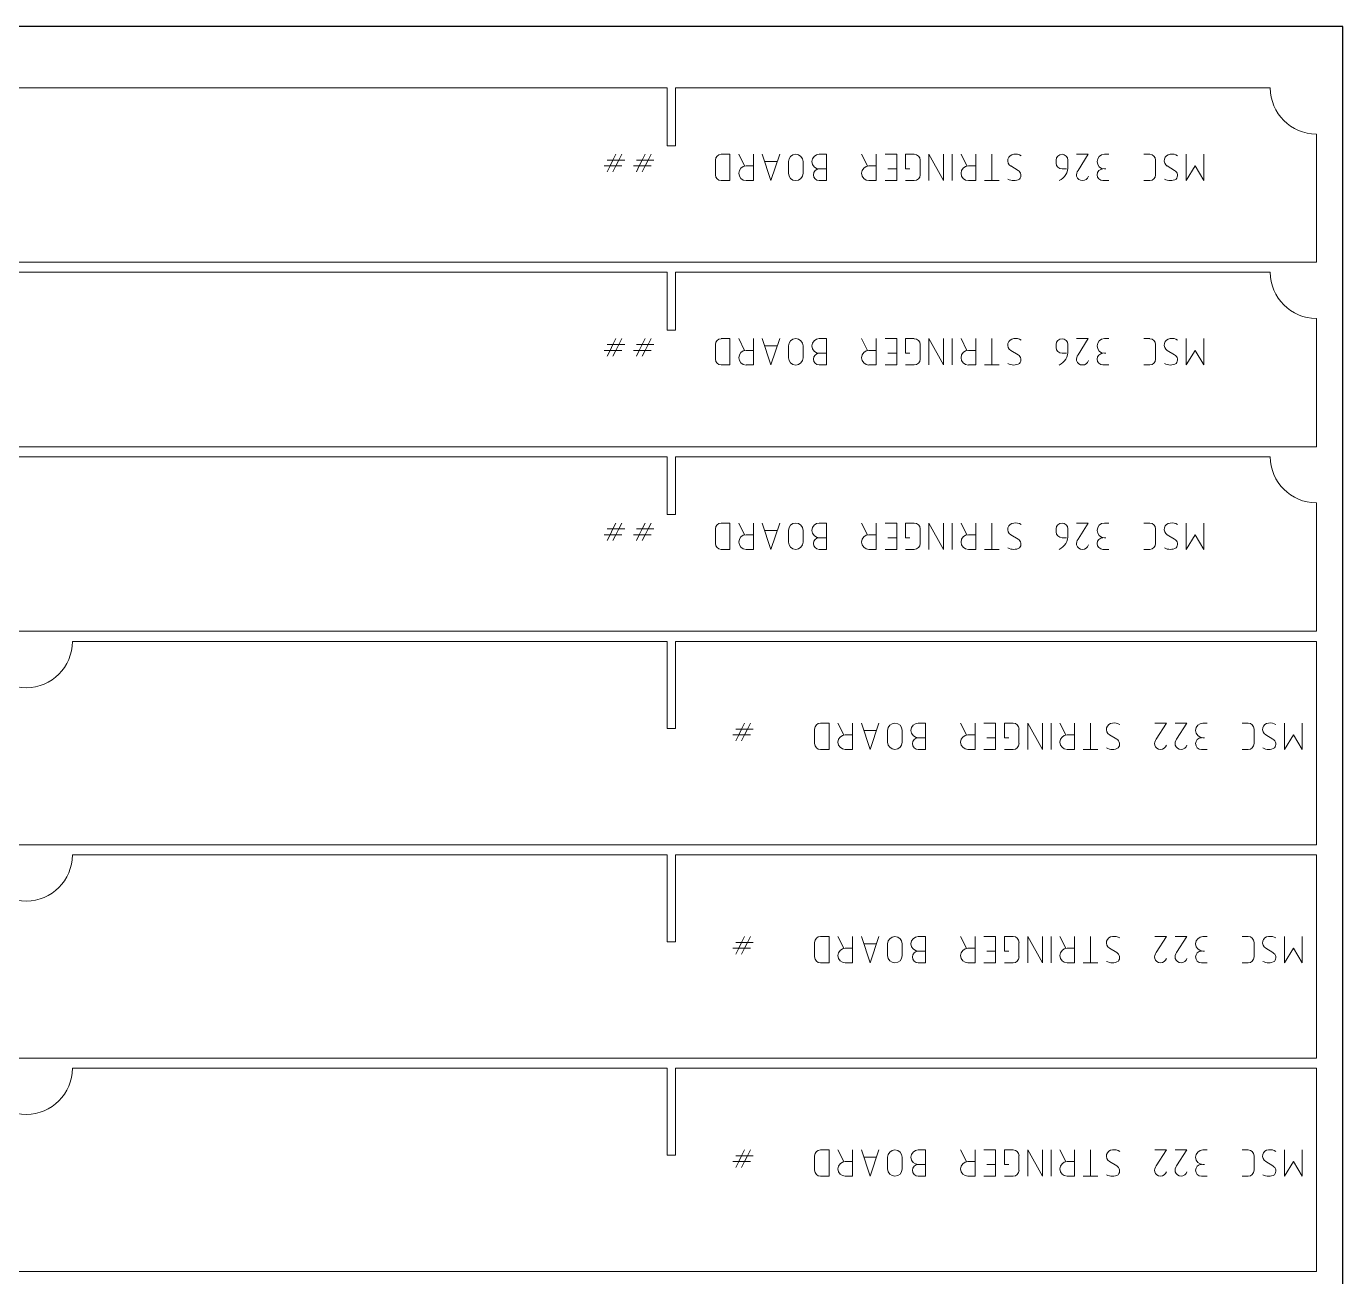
# Model space of a CAD drawing. Header units: inches. Extents: x 142 to 14402, y 211 to 2711.
# Drawn here: x 10602 to 11102, y 1737 to 2211 of the extents above; entities that cross this region are included whole.
import ezdxf

# ---------------------------------------------------------------- set-up
doc = ezdxf.new("R2010")
doc.units = ezdxf.units.IN
doc.header["$MEASUREMENT"] = 0
doc.layers.add('IV_MARK_SURFACE', color=2, linetype='Continuous', lineweight=5)
doc.layers.add('IV_OUTER_PROFILE', color=7, linetype='Continuous', lineweight=5)

msp = doc.modelspace()

# ---------------------------------------------------------------- linework, layer by layer
msp.add_lwpolyline([(10101.69, 211.42), (11101.69, 211.42), (11101.69, 2211.42), (10101.69, 2211.42)], close=True)
at = {"layer": 'IV_MARK_SURFACE'}
for p, q in [((10822.3, 2160.62), (10824.52, 2160.62)), ((10823.41, 2158.4), (10824.52, 2160.62)), ((10824.52, 2160.62), (10825.64, 2162.85)), ((10824.52, 2160.62), (10826.75, 2160.62)), ((10826.75, 2160.62), (10825.64, 2158.4)), ((10827.86, 2162.85), (10826.75, 2160.62)), ((10826.75, 2160.62), (10828.97, 2160.62)), ((10833.41, 2160.62), (10835.64, 2160.62)), ((10834.52, 2158.4), (10835.64, 2160.62)), ((10835.64, 2160.62), (10836.75, 2162.85)), ((10835.64, 2160.62), (10837.86, 2160.62)), ((10837.86, 2160.62), (10836.75, 2158.4)), ((10838.97, 2162.85), (10837.86, 2160.62)), ((10837.86, 2160.62), (10840.08, 2160.62)), ((10863.41, 2160.62), (10863.41, 2155.07)), ((10868.97, 2162.85), (10865.64, 2162.85)), ((10868.97, 2152.85), (10868.97, 2162.85)), ((10874.52, 2158.4), (10872.3, 2162.85)), ((10877.86, 2162.85), (10877.86, 2158.4)), ((10881.19, 2162.85), (10884.52, 2152.85)), ((10886.75, 2160.07), (10882.3, 2160.07)), ((10884.52, 2152.85), (10887.86, 2162.85)), ((10891.19, 2160.07), (10891.19, 2155.62)), ((10896.75, 2155.62), (10896.75, 2160.07)), ((10902.86, 2162.85), (10905.64, 2162.85)), ((10905.64, 2162.85), (10905.64, 2157.29)), ((10921.19, 2158.4), (10918.97, 2162.85)), ((10924.52, 2162.85), (10924.52, 2158.4)), ((10927.86, 2162.85), (10932.3, 2162.85)), ((10932.3, 2162.85), (10932.3, 2157.29)), ((10938.97, 2162.85), (10935.64, 2162.85)), ((10935.64, 2162.85), (10935.64, 2157.29)), ((10941.19, 2155.07), (10941.19, 2160.62)), ((10950.08, 2152.85), (10944.52, 2162.85)), ((10944.52, 2162.85), (10944.52, 2152.85)), ((10950.08, 2162.85), (10950.08, 2152.85)), ((10953.41, 2162.85), (10953.41, 2152.85)), ((10958.97, 2158.4), (10956.75, 2162.85)), ((10962.3, 2162.85), (10962.3, 2158.4)), ((10968.41, 2162.85), (10968.41, 2152.85)), ((10992.86, 2160.62), (10992.86, 2159.51)), ((10997.3, 2158.4), (10997.3, 2160.62)), ((11000.64, 2162.85), (11005.08, 2162.85)), ((11005.08, 2162.85), (11001.19, 2156.73)), ((11012.86, 2162.85), (11011.19, 2162.85)), ((11026.19, 2162.85), (11028.41, 2162.85)), ((11030.64, 2160.62), (11030.64, 2155.07)), ((11042.3, 2152.85), (11042.3, 2162.85)), ((11048.97, 2162.85), (11048.97, 2152.85)), ((10823.41, 2158.4), (10821.19, 2158.4)), ((10822.3, 2156.18), (10823.41, 2158.4)), ((10825.64, 2158.4), (10823.41, 2158.4)), ((10825.64, 2158.4), (10824.52, 2156.18)), ((10827.86, 2158.4), (10825.64, 2158.4)), ((10834.52, 2158.4), (10832.3, 2158.4)), ((10833.41, 2156.18), (10834.52, 2158.4)), ((10836.75, 2158.4), (10834.52, 2158.4)), ((10836.75, 2158.4), (10835.64, 2156.18)), ((10838.97, 2158.4), (10836.75, 2158.4)), ((10875.08, 2158.4), (10877.86, 2158.4)), ((10877.86, 2158.4), (10877.86, 2152.85)), ((10902.86, 2157.29), (10905.64, 2157.29)), ((10905.64, 2157.29), (10905.64, 2152.85)), ((10921.75, 2158.4), (10924.52, 2158.4)), ((10924.52, 2158.4), (10924.52, 2152.85)), ((10932.3, 2157.29), (10928.97, 2157.29)), ((10932.3, 2157.29), (10932.3, 2152.85)), ((10935.64, 2157.29), (10937.3, 2157.29)), ((10959.52, 2158.4), (10962.3, 2158.4)), ((10962.3, 2158.4), (10962.3, 2152.85)), ((10975.64, 2158.4), (10978.41, 2156.73)), ((10995.08, 2157.29), (10996.75, 2157.29)), ((11011.19, 2157.29), (11011.75, 2157.29)), ((11035.08, 2158.4), (11037.86, 2156.73)), ((11045.64, 2158.4), (11042.3, 2152.85)), ((11048.97, 2152.85), (11045.64, 2158.4)), ((10865.64, 2152.85), (10868.97, 2152.85)), ((10877.86, 2152.85), (10875.08, 2152.85)), ((10905.64, 2152.85), (10902.86, 2152.85)), ((10924.52, 2152.85), (10921.75, 2152.85)), ((10932.3, 2152.85), (10927.86, 2152.85)), ((10935.64, 2152.85), (10938.97, 2152.85)), ((10962.3, 2152.85), (10959.52, 2152.85)), ((10968.41, 2152.85), (10965.64, 2152.85)), ((10971.19, 2152.85), (10968.41, 2152.85)), ((11010.64, 2152.85), (11012.86, 2152.85)), ((11028.41, 2152.85), (11026.19, 2152.85)), ((10822.3, 2090.62), (10824.52, 2090.62)), ((10823.41, 2088.4), (10824.52, 2090.62)), ((10824.52, 2090.62), (10825.64, 2092.85)), ((10824.52, 2090.62), (10826.75, 2090.62)), ((10826.75, 2090.62), (10825.64, 2088.4)), ((10827.86, 2092.85), (10826.75, 2090.62)), ((10826.75, 2090.62), (10828.97, 2090.62)), ((10833.41, 2090.62), (10835.64, 2090.62)), ((10834.52, 2088.4), (10835.64, 2090.62)), ((10835.64, 2090.62), (10836.75, 2092.85)), ((10835.64, 2090.62), (10837.86, 2090.62)), ((10837.86, 2090.62), (10836.75, 2088.4)), ((10838.97, 2092.85), (10837.86, 2090.62)), ((10837.86, 2090.62), (10840.08, 2090.62)), ((10863.41, 2090.62), (10863.41, 2085.07)), ((10868.97, 2092.85), (10865.64, 2092.85)), ((10868.97, 2082.85), (10868.97, 2092.85)), ((10874.52, 2088.4), (10872.3, 2092.85)), ((10877.86, 2092.85), (10877.86, 2088.4)), ((10881.19, 2092.85), (10884.52, 2082.85)), ((10886.75, 2090.07), (10882.3, 2090.07)), ((10884.52, 2082.85), (10887.86, 2092.85)), ((10891.19, 2090.07), (10891.19, 2085.62)), ((10896.75, 2085.62), (10896.75, 2090.07)), ((10902.86, 2092.85), (10905.64, 2092.85)), ((10905.64, 2092.85), (10905.64, 2087.29)), ((10921.19, 2088.4), (10918.97, 2092.85)), ((10924.52, 2092.85), (10924.52, 2088.4)), ((10927.86, 2092.85), (10932.3, 2092.85)), ((10932.3, 2092.85), (10932.3, 2087.29)), ((10938.97, 2092.85), (10935.64, 2092.85)), ((10935.64, 2092.85), (10935.64, 2087.29)), ((10941.19, 2085.07), (10941.19, 2090.62)), ((10950.08, 2082.85), (10944.52, 2092.85)), ((10944.52, 2092.85), (10944.52, 2082.85)), ((10950.08, 2092.85), (10950.08, 2082.85)), ((10953.41, 2092.85), (10953.41, 2082.85)), ((10958.97, 2088.4), (10956.75, 2092.85)), ((10962.3, 2092.85), (10962.3, 2088.4)), ((10968.41, 2092.85), (10968.41, 2082.85)), ((10992.86, 2090.62), (10992.86, 2089.51)), ((10997.3, 2088.4), (10997.3, 2090.62)), ((11000.64, 2092.85), (11005.08, 2092.85)), ((11005.08, 2092.85), (11001.19, 2086.73)), ((11012.86, 2092.85), (11011.19, 2092.85)), ((11026.19, 2092.85), (11028.41, 2092.85)), ((11030.64, 2090.62), (11030.64, 2085.07)), ((11042.3, 2082.85), (11042.3, 2092.85)), ((11048.97, 2092.85), (11048.97, 2082.85)), ((10823.41, 2088.4), (10821.19, 2088.4)), ((10822.3, 2086.18), (10823.41, 2088.4)), ((10825.64, 2088.4), (10823.41, 2088.4)), ((10825.64, 2088.4), (10824.52, 2086.18)), ((10827.86, 2088.4), (10825.64, 2088.4)), ((10834.52, 2088.4), (10832.3, 2088.4)), ((10833.41, 2086.18), (10834.52, 2088.4)), ((10836.75, 2088.4), (10834.52, 2088.4)), ((10836.75, 2088.4), (10835.64, 2086.18)), ((10838.97, 2088.4), (10836.75, 2088.4)), ((10875.08, 2088.4), (10877.86, 2088.4)), ((10877.86, 2088.4), (10877.86, 2082.85)), ((10902.86, 2087.29), (10905.64, 2087.29)), ((10905.64, 2087.29), (10905.64, 2082.85)), ((10921.75, 2088.4), (10924.52, 2088.4)), ((10924.52, 2088.4), (10924.52, 2082.85)), ((10932.3, 2087.29), (10928.97, 2087.29)), ((10932.3, 2087.29), (10932.3, 2082.85)), ((10935.64, 2087.29), (10937.3, 2087.29)), ((10959.52, 2088.4), (10962.3, 2088.4)), ((10962.3, 2088.4), (10962.3, 2082.85)), ((10975.64, 2088.4), (10978.41, 2086.73)), ((10995.08, 2087.29), (10996.75, 2087.29)), ((11011.19, 2087.29), (11011.75, 2087.29)), ((11035.08, 2088.4), (11037.86, 2086.73)), ((11045.64, 2088.4), (11042.3, 2082.85)), ((11048.97, 2082.85), (11045.64, 2088.4)), ((10865.64, 2082.85), (10868.97, 2082.85)), ((10877.86, 2082.85), (10875.08, 2082.85)), ((10905.64, 2082.85), (10902.86, 2082.85)), ((10924.52, 2082.85), (10921.75, 2082.85)), ((10932.3, 2082.85), (10927.86, 2082.85)), ((10935.64, 2082.85), (10938.97, 2082.85)), ((10962.3, 2082.85), (10959.52, 2082.85)), ((10968.41, 2082.85), (10965.64, 2082.85)), ((10971.19, 2082.85), (10968.41, 2082.85)), ((11010.64, 2082.85), (11012.86, 2082.85)), ((11028.41, 2082.85), (11026.19, 2082.85)), ((10822.3, 2020.62), (10824.52, 2020.62)), ((10823.41, 2018.4), (10824.52, 2020.62)), ((10824.52, 2020.62), (10825.64, 2022.85)), ((10824.52, 2020.62), (10826.75, 2020.62)), ((10826.75, 2020.62), (10825.64, 2018.4)), ((10827.86, 2022.85), (10826.75, 2020.62)), ((10826.75, 2020.62), (10828.97, 2020.62)), ((10833.41, 2020.62), (10835.64, 2020.62)), ((10834.52, 2018.4), (10835.64, 2020.62)), ((10835.64, 2020.62), (10836.75, 2022.85)), ((10835.64, 2020.62), (10837.86, 2020.62)), ((10837.86, 2020.62), (10836.75, 2018.4)), ((10838.97, 2022.85), (10837.86, 2020.62)), ((10837.86, 2020.62), (10840.08, 2020.62)), ((10863.41, 2020.62), (10863.41, 2015.07)), ((10868.97, 2022.85), (10865.64, 2022.85)), ((10868.97, 2012.85), (10868.97, 2022.85)), ((10874.52, 2018.4), (10872.3, 2022.85)), ((10877.86, 2022.85), (10877.86, 2018.4)), ((10881.19, 2022.85), (10884.52, 2012.85)), ((10886.75, 2020.07), (10882.3, 2020.07)), ((10884.52, 2012.85), (10887.86, 2022.85)), ((10891.19, 2020.07), (10891.19, 2015.62)), ((10896.75, 2015.62), (10896.75, 2020.07)), ((10902.86, 2022.85), (10905.64, 2022.85)), ((10905.64, 2022.85), (10905.64, 2017.29)), ((10921.19, 2018.4), (10918.97, 2022.85)), ((10924.52, 2022.85), (10924.52, 2018.4)), ((10927.86, 2022.85), (10932.3, 2022.85)), ((10932.3, 2022.85), (10932.3, 2017.29)), ((10938.97, 2022.85), (10935.64, 2022.85)), ((10935.64, 2022.85), (10935.64, 2017.29)), ((10941.19, 2015.07), (10941.19, 2020.62)), ((10950.08, 2012.85), (10944.52, 2022.85)), ((10944.52, 2022.85), (10944.52, 2012.85)), ((10950.08, 2022.85), (10950.08, 2012.85)), ((10953.41, 2022.85), (10953.41, 2012.85)), ((10958.97, 2018.4), (10956.75, 2022.85)), ((10962.3, 2022.85), (10962.3, 2018.4)), ((10968.41, 2022.85), (10968.41, 2012.85)), ((10992.86, 2020.62), (10992.86, 2019.51)), ((10997.3, 2018.4), (10997.3, 2020.62)), ((11000.64, 2022.85), (11005.08, 2022.85)), ((11005.08, 2022.85), (11001.19, 2016.73)), ((11012.86, 2022.85), (11011.19, 2022.85)), ((11026.19, 2022.85), (11028.41, 2022.85)), ((11030.64, 2020.62), (11030.64, 2015.07)), ((11042.3, 2012.85), (11042.3, 2022.85)), ((11048.97, 2022.85), (11048.97, 2012.85)), ((10823.41, 2018.4), (10821.19, 2018.4)), ((10822.3, 2016.18), (10823.41, 2018.4)), ((10825.64, 2018.4), (10823.41, 2018.4)), ((10825.64, 2018.4), (10824.52, 2016.18)), ((10827.86, 2018.4), (10825.64, 2018.4)), ((10834.52, 2018.4), (10832.3, 2018.4)), ((10833.41, 2016.18), (10834.52, 2018.4)), ((10836.75, 2018.4), (10834.52, 2018.4)), ((10836.75, 2018.4), (10835.64, 2016.18)), ((10838.97, 2018.4), (10836.75, 2018.4)), ((10875.08, 2018.4), (10877.86, 2018.4)), ((10877.86, 2018.4), (10877.86, 2012.85)), ((10902.86, 2017.29), (10905.64, 2017.29)), ((10905.64, 2017.29), (10905.64, 2012.85)), ((10921.75, 2018.4), (10924.52, 2018.4)), ((10924.52, 2018.4), (10924.52, 2012.85)), ((10932.3, 2017.29), (10928.97, 2017.29)), ((10932.3, 2017.29), (10932.3, 2012.85)), ((10935.64, 2017.29), (10937.3, 2017.29)), ((10959.52, 2018.4), (10962.3, 2018.4)), ((10962.3, 2018.4), (10962.3, 2012.85)), ((10975.64, 2018.4), (10978.41, 2016.73)), ((10995.08, 2017.29), (10996.75, 2017.29)), ((11011.19, 2017.29), (11011.75, 2017.29)), ((11035.08, 2018.4), (11037.86, 2016.73)), ((11045.64, 2018.4), (11042.3, 2012.85)), ((11048.97, 2012.85), (11045.64, 2018.4)), ((10865.64, 2012.85), (10868.97, 2012.85)), ((10877.86, 2012.85), (10875.08, 2012.85)), ((10905.64, 2012.85), (10902.86, 2012.85)), ((10924.52, 2012.85), (10921.75, 2012.85)), ((10932.3, 2012.85), (10927.86, 2012.85)), ((10935.64, 2012.85), (10938.97, 2012.85)), ((10962.3, 2012.85), (10959.52, 2012.85)), ((10968.41, 2012.85), (10965.64, 2012.85)), ((10971.19, 2012.85), (10968.41, 2012.85)), ((11010.64, 2012.85), (11012.86, 2012.85)), ((11028.41, 2012.85), (11026.19, 2012.85)), ((10873.4, 1944.64), (10874.51, 1946.86)), ((10876.73, 1946.86), (10875.62, 1944.64)), ((10906.67, 1946.86), (10903.34, 1946.86)), ((10906.67, 1936.88), (10906.67, 1946.86)), ((10912.21, 1942.43), (10909.99, 1946.86)), ((10915.54, 1946.86), (10915.54, 1942.43)), ((10918.86, 1946.86), (10922.19, 1936.88)), ((10922.19, 1936.88), (10925.52, 1946.86)), ((10940.49, 1946.86), (10943.26, 1946.86)), ((10943.26, 1946.86), (10943.26, 1941.32)), ((10958.78, 1942.43), (10956.57, 1946.86)), ((10962.11, 1946.86), (10962.11, 1942.43)), ((10965.44, 1946.86), (10969.87, 1946.86)), ((10969.87, 1946.86), (10969.87, 1941.32)), ((10976.53, 1946.86), (10973.2, 1946.86)), ((10973.2, 1946.86), (10973.2, 1941.32)), ((10987.61, 1936.88), (10982.07, 1946.86)), ((10982.07, 1946.86), (10982.07, 1936.88)), ((10987.61, 1946.86), (10987.61, 1936.88)), ((10990.94, 1946.86), (10990.94, 1936.88)), ((10996.49, 1942.43), (10994.27, 1946.86)), ((10999.81, 1946.86), (10999.81, 1942.43)), ((11005.91, 1946.86), (11005.91, 1936.88)), ((11030.31, 1946.86), (11034.74, 1946.86)), ((11034.74, 1946.86), (11030.86, 1940.76)), ((11038.07, 1946.86), (11042.5, 1946.86)), ((11042.5, 1946.86), (11038.62, 1940.76)), ((11050.27, 1946.86), (11048.6, 1946.86)), ((11063.57, 1946.86), (11065.79, 1946.86)), ((11079.65, 1936.88), (11079.65, 1946.86)), ((11086.31, 1946.86), (11086.31, 1936.88)), ((10872.29, 1942.43), (10870.07, 1942.43)), ((10871.18, 1944.64), (10873.4, 1944.64)), ((10871.18, 1940.21), (10872.29, 1942.43)), ((10872.29, 1942.43), (10873.4, 1944.64)), ((10874.51, 1942.43), (10872.29, 1942.43)), ((10873.4, 1944.64), (10875.62, 1944.64)), ((10874.51, 1942.43), (10873.4, 1940.21)), ((10875.62, 1944.64), (10874.51, 1942.43)), ((10876.73, 1942.43), (10874.51, 1942.43)), ((10875.62, 1944.64), (10877.83, 1944.64)), ((10901.12, 1944.64), (10901.12, 1939.1)), ((10912.76, 1942.43), (10915.54, 1942.43)), ((10915.54, 1942.43), (10915.54, 1936.88)), ((10924.41, 1944.09), (10919.97, 1944.09)), ((10928.84, 1944.09), (10928.84, 1939.65)), ((10934.39, 1939.65), (10934.39, 1944.09)), ((10940.49, 1941.32), (10943.26, 1941.32)), ((10943.26, 1941.32), (10943.26, 1936.88)), ((10959.34, 1942.43), (10962.11, 1942.43)), ((10962.11, 1942.43), (10962.11, 1936.88)), ((10969.87, 1941.32), (10966.55, 1941.32)), ((10969.87, 1941.32), (10969.87, 1936.88)), ((10973.2, 1941.32), (10974.86, 1941.32)), ((10978.74, 1939.1), (10978.74, 1944.64)), ((10997.04, 1942.43), (10999.81, 1942.43)), ((10999.81, 1942.43), (10999.81, 1936.88)), ((11013.12, 1942.43), (11015.89, 1940.76)), ((11048.6, 1941.32), (11049.16, 1941.32)), ((11068.01, 1944.64), (11068.01, 1939.1)), ((11072.44, 1942.43), (11075.22, 1940.76)), ((11082.98, 1942.43), (11079.65, 1936.88)), ((11086.31, 1936.88), (11082.98, 1942.43)), ((10903.34, 1936.88), (10906.67, 1936.88)), ((10915.54, 1936.88), (10912.76, 1936.88)), ((10943.26, 1936.88), (10940.49, 1936.88)), ((10962.11, 1936.88), (10959.34, 1936.88)), ((10969.87, 1936.88), (10965.44, 1936.88)), ((10973.2, 1936.88), (10976.53, 1936.88)), ((10999.81, 1936.88), (10997.04, 1936.88)), ((11005.91, 1936.88), (11003.14, 1936.88)), ((11008.68, 1936.88), (11005.91, 1936.88)), ((11048.05, 1936.88), (11050.27, 1936.88)), ((11065.79, 1936.88), (11063.57, 1936.88)), ((10873.4, 1863.64), (10874.51, 1865.86)), ((10876.73, 1865.86), (10875.62, 1863.64)), ((10906.67, 1865.86), (10903.34, 1865.86)), ((10906.67, 1855.88), (10906.67, 1865.86)), ((10912.21, 1861.43), (10909.99, 1865.86)), ((10915.54, 1865.86), (10915.54, 1861.43)), ((10918.86, 1865.86), (10922.19, 1855.88)), ((10922.19, 1855.88), (10925.52, 1865.86)), ((10940.49, 1865.86), (10943.26, 1865.86)), ((10943.26, 1865.86), (10943.26, 1860.32)), ((10958.78, 1861.43), (10956.57, 1865.86)), ((10962.11, 1865.86), (10962.11, 1861.43)), ((10965.44, 1865.86), (10969.87, 1865.86)), ((10969.87, 1865.86), (10969.87, 1860.32)), ((10976.53, 1865.86), (10973.2, 1865.86)), ((10973.2, 1865.86), (10973.2, 1860.32)), ((10987.61, 1855.88), (10982.07, 1865.86)), ((10982.07, 1865.86), (10982.07, 1855.88)), ((10987.61, 1865.86), (10987.61, 1855.88)), ((10990.94, 1865.86), (10990.94, 1855.88)), ((10996.49, 1861.43), (10994.27, 1865.86)), ((10999.81, 1865.86), (10999.81, 1861.43)), ((11005.91, 1865.86), (11005.91, 1855.88)), ((11030.31, 1865.86), (11034.74, 1865.86)), ((11034.74, 1865.86), (11030.86, 1859.76)), ((11038.07, 1865.86), (11042.5, 1865.86)), ((11042.5, 1865.86), (11038.62, 1859.76)), ((11050.27, 1865.86), (11048.6, 1865.86)), ((11063.57, 1865.86), (11065.79, 1865.86)), ((11079.65, 1855.88), (11079.65, 1865.86)), ((11086.31, 1865.86), (11086.31, 1855.88)), ((10872.29, 1861.43), (10870.07, 1861.43)), ((10871.18, 1863.64), (10873.4, 1863.64)), ((10871.18, 1859.21), (10872.29, 1861.43)), ((10872.29, 1861.43), (10873.4, 1863.64)), ((10874.51, 1861.43), (10872.29, 1861.43)), ((10873.4, 1863.64), (10875.62, 1863.64)), ((10874.51, 1861.43), (10873.4, 1859.21)), ((10875.62, 1863.64), (10874.51, 1861.43)), ((10876.73, 1861.43), (10874.51, 1861.43)), ((10875.62, 1863.64), (10877.83, 1863.64)), ((10901.12, 1863.64), (10901.12, 1858.1)), ((10912.76, 1861.43), (10915.54, 1861.43)), ((10915.54, 1861.43), (10915.54, 1855.88)), ((10924.41, 1863.09), (10919.97, 1863.09)), ((10928.84, 1863.09), (10928.84, 1858.65)), ((10934.39, 1858.65), (10934.39, 1863.09)), ((10940.49, 1860.32), (10943.26, 1860.32)), ((10943.26, 1860.32), (10943.26, 1855.88)), ((10959.34, 1861.43), (10962.11, 1861.43)), ((10962.11, 1861.43), (10962.11, 1855.88)), ((10969.87, 1860.32), (10966.55, 1860.32)), ((10969.87, 1860.32), (10969.87, 1855.88)), ((10973.2, 1860.32), (10974.86, 1860.32)), ((10978.74, 1858.1), (10978.74, 1863.64)), ((10997.04, 1861.43), (10999.81, 1861.43)), ((10999.81, 1861.43), (10999.81, 1855.88)), ((11013.12, 1861.43), (11015.89, 1859.76)), ((11048.6, 1860.32), (11049.16, 1860.32)), ((11068.01, 1863.64), (11068.01, 1858.1)), ((11072.44, 1861.43), (11075.22, 1859.76)), ((11082.98, 1861.43), (11079.65, 1855.88)), ((11086.31, 1855.88), (11082.98, 1861.43)), ((10903.34, 1855.88), (10906.67, 1855.88)), ((10915.54, 1855.88), (10912.76, 1855.88)), ((10943.26, 1855.88), (10940.49, 1855.88)), ((10962.11, 1855.88), (10959.34, 1855.88)), ((10969.87, 1855.88), (10965.44, 1855.88)), ((10973.2, 1855.88), (10976.53, 1855.88)), ((10999.81, 1855.88), (10997.04, 1855.88)), ((11005.91, 1855.88), (11003.14, 1855.88)), ((11008.68, 1855.88), (11005.91, 1855.88)), ((11048.05, 1855.88), (11050.27, 1855.88)), ((11065.79, 1855.88), (11063.57, 1855.88)), ((10872.29, 1780.43), (10870.07, 1780.43)), ((10871.18, 1782.64), (10873.4, 1782.64)), ((10871.18, 1778.21), (10872.29, 1780.43)), ((10872.29, 1780.43), (10873.4, 1782.64)), ((10874.51, 1780.43), (10872.29, 1780.43)), ((10873.4, 1782.64), (10874.51, 1784.86)), ((10873.4, 1782.64), (10875.62, 1782.64)), ((10874.51, 1780.43), (10873.4, 1778.21)), ((10875.62, 1782.64), (10874.51, 1780.43)), ((10876.73, 1780.43), (10874.51, 1780.43)), ((10876.73, 1784.86), (10875.62, 1782.64)), ((10875.62, 1782.64), (10877.83, 1782.64)), ((10901.12, 1782.64), (10901.12, 1777.1)), ((10906.67, 1784.86), (10903.34, 1784.86)), ((10906.67, 1774.88), (10906.67, 1784.86)), ((10912.21, 1780.43), (10909.99, 1784.86)), ((10912.76, 1780.43), (10915.54, 1780.43)), ((10915.54, 1784.86), (10915.54, 1780.43)), ((10915.54, 1780.43), (10915.54, 1774.88)), ((10918.86, 1784.86), (10922.19, 1774.88)), ((10924.41, 1782.09), (10919.97, 1782.09)), ((10922.19, 1774.88), (10925.52, 1784.86)), ((10928.84, 1782.09), (10928.84, 1777.65)), ((10934.39, 1777.65), (10934.39, 1782.09)), ((10940.49, 1784.86), (10943.26, 1784.86)), ((10943.26, 1784.86), (10943.26, 1779.32)), ((10958.78, 1780.43), (10956.57, 1784.86)), ((10959.34, 1780.43), (10962.11, 1780.43)), ((10962.11, 1784.86), (10962.11, 1780.43)), ((10962.11, 1780.43), (10962.11, 1774.88)), ((10965.44, 1784.86), (10969.87, 1784.86)), ((10969.87, 1784.86), (10969.87, 1779.32)), ((10976.53, 1784.86), (10973.2, 1784.86)), ((10973.2, 1784.86), (10973.2, 1779.32)), ((10978.74, 1777.1), (10978.74, 1782.64)), ((10987.61, 1774.88), (10982.07, 1784.86)), ((10982.07, 1784.86), (10982.07, 1774.88)), ((10987.61, 1784.86), (10987.61, 1774.88)), ((10990.94, 1784.86), (10990.94, 1774.88)), ((10996.49, 1780.43), (10994.27, 1784.86)), ((10997.04, 1780.43), (10999.81, 1780.43)), ((10999.81, 1784.86), (10999.81, 1780.43)), ((10999.81, 1780.43), (10999.81, 1774.88)), ((11005.91, 1784.86), (11005.91, 1774.88)), ((11013.12, 1780.43), (11015.89, 1778.76)), ((11030.31, 1784.86), (11034.74, 1784.86)), ((11034.74, 1784.86), (11030.86, 1778.76)), ((11038.07, 1784.86), (11042.5, 1784.86)), ((11042.5, 1784.86), (11038.62, 1778.76)), ((11050.27, 1784.86), (11048.6, 1784.86)), ((11063.57, 1784.86), (11065.79, 1784.86)), ((11068.01, 1782.64), (11068.01, 1777.1)), ((11072.44, 1780.43), (11075.22, 1778.76)), ((11079.65, 1774.88), (11079.65, 1784.86)), ((11082.98, 1780.43), (11079.65, 1774.88)), ((11086.31, 1774.88), (11082.98, 1780.43)), ((11086.31, 1784.86), (11086.31, 1774.88)), ((10940.49, 1779.32), (10943.26, 1779.32)), ((10943.26, 1779.32), (10943.26, 1774.88)), ((10969.87, 1779.32), (10966.55, 1779.32)), ((10969.87, 1779.32), (10969.87, 1774.88)), ((10973.2, 1779.32), (10974.86, 1779.32)), ((11048.6, 1779.32), (11049.16, 1779.32)), ((10903.34, 1774.88), (10906.67, 1774.88)), ((10915.54, 1774.88), (10912.76, 1774.88)), ((10943.26, 1774.88), (10940.49, 1774.88)), ((10962.11, 1774.88), (10959.34, 1774.88)), ((10969.87, 1774.88), (10965.44, 1774.88)), ((10973.2, 1774.88), (10976.53, 1774.88)), ((10999.81, 1774.88), (10997.04, 1774.88)), ((11005.91, 1774.88), (11003.14, 1774.88)), ((11008.68, 1774.88), (11005.91, 1774.88)), ((11048.05, 1774.88), (11050.27, 1774.88)), ((11065.79, 1774.88), (11063.57, 1774.88))]:
    msp.add_line(p, q, dxfattribs=at)
for centre, radius, start, end in [((10865.64, 2160.62), 2.22, 90, 180), ((10893.97, 2160.07), 2.78, 0, 180), ((10902.86, 2160.07), 2.78, 90, 270), ((10938.97, 2160.62), 2.22, 0, 90), ((10976.85, 2160.46), 2.39, 92.3685, 239.559), ((10977.46, 2159.18), 3.74, 56.4174, 100.9627), ((10995.08, 2160.62), 2.22, 0, 180), ((11011.19, 2160.07), 2.78, 90, 270), ((11028.41, 2160.62), 2.22, 0, 90), ((11036.29, 2160.46), 2.39, 92.3685, 239.559), ((11036.9, 2159.18), 3.74, 56.4174, 100.9627), ((10865.64, 2155.07), 2.22, 180, 270), ((10875.08, 2155.62), 2.78, 90, 270), ((10893.97, 2155.62), 2.78, 180, 0), ((10902.86, 2155.07), 2.22, 90, 270), ((10921.75, 2155.62), 2.78, 90, 270), ((10938.97, 2155.07), 2.22, 270, 0), ((10959.52, 2155.62), 2.78, 90, 270), ((10977.28, 2154.83), 2.21, 319.6263, 59.2984), ((10995.08, 2159.51), 2.22, 180, 270), ((10991.54, 2158.08), 5.77, 294.8942, 3.1783), ((11003.63, 2154.95), 3.02, 143.6911, 188.2364), ((11010.64, 2155.07), 2.22, 90, 270), ((11028.41, 2155.07), 2.22, 270, 0), ((11036.73, 2154.83), 2.21, 319.6263, 59.2984), ((10976.75, 2157.53), 4.69, 241.7153, 298.2847), ((11002.86, 2155.17), 2.32, 196.4047, 343.5953), ((11036.19, 2157.53), 4.69, 241.7153, 298.2847), ((10865.64, 2090.62), 2.22, 90, 180), ((10893.97, 2090.07), 2.78, 0, 180), ((10902.86, 2090.07), 2.78, 90, 270), ((10938.97, 2090.62), 2.22, 0, 90), ((10976.85, 2090.46), 2.39, 92.3685, 239.559), ((10977.46, 2089.18), 3.74, 56.4174, 100.9627), ((10995.08, 2090.62), 2.22, 0, 180), ((11011.19, 2090.07), 2.78, 90, 270), ((11028.41, 2090.62), 2.22, 0, 90), ((11036.29, 2090.46), 2.39, 92.3685, 239.559), ((11036.9, 2089.18), 3.74, 56.4174, 100.9627), ((10865.64, 2085.07), 2.22, 180, 270), ((10875.08, 2085.62), 2.78, 90, 270), ((10893.97, 2085.62), 2.78, 180, 0), ((10902.86, 2085.07), 2.22, 90, 270), ((10921.75, 2085.62), 2.78, 90, 270), ((10938.97, 2085.07), 2.22, 270, 0), ((10959.52, 2085.62), 2.78, 90, 270), ((10977.28, 2084.83), 2.21, 319.6263, 59.2984), ((10995.08, 2089.51), 2.22, 180, 270), ((10991.54, 2088.08), 5.77, 294.8942, 3.1783), ((11003.63, 2084.95), 3.02, 143.6911, 188.2364), ((11010.64, 2085.07), 2.22, 90, 270), ((11028.41, 2085.07), 2.22, 270, 0), ((11036.73, 2084.83), 2.21, 319.6263, 59.2984), ((10976.75, 2087.53), 4.69, 241.7153, 298.2847), ((11002.86, 2085.17), 2.32, 196.4047, 343.5953), ((11036.19, 2087.53), 4.69, 241.7153, 298.2847), ((10865.64, 2020.62), 2.22, 90, 180), ((10893.97, 2020.07), 2.78, 0, 180), ((10902.86, 2020.07), 2.78, 90, 270), ((10938.97, 2020.62), 2.22, 0, 90), ((10976.85, 2020.46), 2.39, 92.3685, 239.559), ((10977.46, 2019.18), 3.74, 56.4174, 100.9627), ((10995.08, 2020.62), 2.22, 0, 180), ((11011.19, 2020.07), 2.78, 90, 270), ((11028.41, 2020.62), 2.22, 0, 90), ((11036.29, 2020.46), 2.39, 92.3685, 239.559), ((11036.9, 2019.18), 3.74, 56.4174, 100.9627), ((10865.64, 2015.07), 2.22, 180, 270), ((10875.08, 2015.62), 2.78, 90, 270), ((10893.97, 2015.62), 2.78, 180, 0), ((10902.86, 2015.07), 2.22, 90, 270), ((10921.75, 2015.62), 2.78, 90, 270), ((10938.97, 2015.07), 2.22, 270, 0), ((10959.52, 2015.62), 2.78, 90, 270), ((10977.28, 2014.83), 2.21, 319.6263, 59.2984), ((10995.08, 2019.51), 2.22, 180, 270), ((10991.54, 2018.08), 5.77, 294.8942, 3.1783), ((11003.63, 2014.95), 3.02, 143.6911, 188.2364), ((11010.64, 2015.07), 2.22, 90, 270), ((11028.41, 2015.07), 2.22, 270, 0), ((11036.73, 2014.83), 2.21, 319.6263, 59.2984), ((10976.75, 2017.53), 4.69, 241.7153, 298.2847), ((11002.86, 2015.17), 2.32, 196.4047, 343.5953), ((11036.19, 2017.53), 4.69, 241.7153, 298.2847), ((10903.34, 1944.64), 2.22, 90, 180), ((10931.62, 1944.09), 2.77, 0, 180), ((10940.49, 1944.09), 2.77, 90, 270), ((10976.53, 1944.64), 2.22, 0, 90), ((11014.33, 1944.48), 2.38, 92.3685, 239.559), ((11014.94, 1943.2), 3.73, 56.4174, 100.9627), ((11048.6, 1944.09), 2.77, 90, 270), ((11065.79, 1944.64), 2.22, 0, 90), ((11073.65, 1944.48), 2.38, 92.3685, 239.559), ((11074.26, 1943.2), 3.73, 56.4174, 100.9627), ((10912.76, 1939.65), 2.77, 90, 270), ((10940.49, 1939.1), 2.22, 90, 270), ((10959.34, 1939.65), 2.77, 90, 270), ((10997.04, 1939.65), 2.77, 90, 270), ((11014.76, 1938.87), 2.21, 319.6263, 59.2984), ((11033.29, 1938.98), 3.02, 143.6911, 188.2364), ((11041.05, 1938.98), 3.02, 143.6911, 188.2364), ((11048.05, 1939.1), 2.22, 90, 270), ((11074.09, 1938.87), 2.21, 319.6263, 59.2984), ((10903.34, 1939.1), 2.22, 180, 270), ((10931.62, 1939.65), 2.77, 180, 0), ((10976.53, 1939.1), 2.22, 270, 0), ((11014.23, 1941.56), 4.68, 241.7153, 298.2847), ((11032.52, 1939.2), 2.31, 196.4047, 343.5953), ((11040.29, 1939.2), 2.31, 196.4047, 343.5953), ((11065.79, 1939.1), 2.22, 270, 0), ((11073.55, 1941.56), 4.68, 241.7153, 298.2847), ((10903.34, 1863.64), 2.22, 90, 180), ((10931.62, 1863.09), 2.77, 0, 180), ((10940.49, 1863.09), 2.77, 90, 270), ((10976.53, 1863.64), 2.22, 0, 90), ((11014.33, 1863.48), 2.38, 92.3685, 239.559), ((11014.94, 1862.2), 3.73, 56.4174, 100.9627), ((11048.6, 1863.09), 2.77, 90, 270), ((11065.79, 1863.64), 2.22, 0, 90), ((11073.65, 1863.48), 2.38, 92.3685, 239.559), ((11074.26, 1862.2), 3.73, 56.4174, 100.9627), ((10912.76, 1858.65), 2.77, 90, 270), ((10940.49, 1858.1), 2.22, 90, 270), ((10959.34, 1858.65), 2.77, 90, 270), ((10997.04, 1858.65), 2.77, 90, 270), ((11048.05, 1858.1), 2.22, 90, 270), ((10903.34, 1858.1), 2.22, 180, 270), ((10931.62, 1858.65), 2.77, 180, 0), ((10976.53, 1858.1), 2.22, 270, 0), ((11014.23, 1860.56), 4.68, 241.7153, 298.2847), ((11014.76, 1857.87), 2.21, 319.6263, 59.2984), ((11033.29, 1857.98), 3.02, 143.6911, 188.2364), ((11032.52, 1858.2), 2.31, 196.4047, 343.5953), ((11041.05, 1857.98), 3.02, 143.6911, 188.2364), ((11040.29, 1858.2), 2.31, 196.4047, 343.5953), ((11065.79, 1858.1), 2.22, 270, 0), ((11073.55, 1860.56), 4.68, 241.7153, 298.2847), ((11074.09, 1857.87), 2.21, 319.6263, 59.2984), ((10903.34, 1782.64), 2.22, 90, 180), ((10912.76, 1777.65), 2.77, 90, 270), ((10931.62, 1782.09), 2.77, 0, 180), ((10940.49, 1782.09), 2.77, 90, 270), ((10959.34, 1777.65), 2.77, 90, 270), ((10976.53, 1782.64), 2.22, 0, 90), ((10997.04, 1777.65), 2.77, 90, 270), ((11014.33, 1782.48), 2.38, 92.3685, 239.559), ((11014.94, 1781.2), 3.73, 56.4174, 100.9627), ((11048.6, 1782.09), 2.77, 90, 270), ((11065.79, 1782.64), 2.22, 0, 90), ((11073.65, 1782.48), 2.38, 92.3685, 239.559), ((11074.26, 1781.2), 3.73, 56.4174, 100.9627), ((10903.34, 1777.1), 2.22, 180, 270), ((10931.62, 1777.65), 2.77, 180, 0), ((10940.49, 1777.1), 2.22, 90, 270), ((10976.53, 1777.1), 2.22, 270, 0), ((11014.23, 1779.56), 4.68, 241.7153, 298.2847), ((11014.76, 1776.87), 2.21, 319.6263, 59.2984), ((11033.29, 1776.98), 3.02, 143.6911, 188.2364), ((11032.52, 1777.2), 2.31, 196.4047, 343.5953), ((11041.05, 1776.98), 3.02, 143.6911, 188.2364), ((11040.29, 1777.2), 2.31, 196.4047, 343.5953), ((11048.05, 1777.1), 2.22, 90, 270), ((11065.79, 1777.1), 2.22, 270, 0), ((11073.55, 1779.56), 4.68, 241.7153, 298.2847), ((11074.09, 1776.87), 2.21, 319.6263, 59.2984)]:
    msp.add_arc(centre, radius, start, end, dxfattribs=at)
at = {"layer": 'IV_OUTER_PROFILE'}
for p, q in [((10358.29, 2188.03), (10845.09, 2188.03)), ((10845.09, 2166.03), (10845.09, 2188.03)), ((10848.29, 2188.03), (10848.29, 2166.03)), ((10848.29, 2188.03), (11074.19, 2188.03)), ((11091.69, 2170.53), (11091.69, 2121.83)), ((10848.29, 2166.03), (10845.09, 2166.03)), ((10111.69, 2121.83), (11091.69, 2121.83)), ((10358.29, 2118.03), (10845.09, 2118.03)), ((10845.09, 2096.03), (10845.09, 2118.03)), ((10848.29, 2118.03), (10848.29, 2096.03)), ((10848.29, 2118.03), (11074.19, 2118.03)), ((11091.69, 2100.53), (11091.69, 2051.83)), ((10848.29, 2096.03), (10845.09, 2096.03)), ((10111.69, 2051.83), (11091.69, 2051.83)), ((10358.29, 2048.03), (10845.09, 2048.03)), ((10845.09, 2026.03), (10845.09, 2048.03)), ((10848.29, 2048.03), (10848.29, 2026.03)), ((10848.29, 2048.03), (11074.19, 2048.03)), ((11091.69, 2030.53), (11091.69, 1981.83)), ((10848.29, 2026.03), (10845.09, 2026.03)), ((10111.69, 1981.83), (11091.69, 1981.83)), ((10619.19, 1977.83), (10845.09, 1977.83)), ((10845.09, 1944.83), (10845.09, 1977.83)), ((10848.29, 1977.83), (10848.29, 1944.83)), ((10848.29, 1977.83), (11091.69, 1977.83)), ((11091.69, 1977.83), (11091.69, 1900.63)), ((10848.29, 1944.83), (10845.09, 1944.83)), ((10111.69, 1900.63), (11091.69, 1900.63)), ((10619.19, 1896.83), (10845.09, 1896.83)), ((10845.09, 1863.83), (10845.09, 1896.83)), ((10848.29, 1896.83), (10848.29, 1863.83)), ((10848.29, 1896.83), (11091.69, 1896.83)), ((11091.69, 1896.83), (11091.69, 1819.63)), ((10848.29, 1863.83), (10845.09, 1863.83)), ((10111.69, 1819.63), (11091.69, 1819.63)), ((10619.19, 1815.83), (10845.09, 1815.83)), ((10845.09, 1782.83), (10845.09, 1815.83)), ((10848.29, 1815.83), (10848.29, 1782.83)), ((10848.29, 1815.83), (11091.69, 1815.83)), ((11091.69, 1815.83), (11091.69, 1738.63)), ((10848.29, 1782.83), (10845.09, 1782.83)), ((10111.69, 1738.63), (11091.69, 1738.63))]:
    msp.add_line(p, q, dxfattribs=at)
for centre, end in [((11091.69, 2188.03), 270), ((11091.69, 2118.03), 270), ((11091.69, 2048.03), 270), ((10601.69, 1977.83), 0), ((10601.69, 1896.83), 0), ((10601.69, 1815.83), 0)]:
    msp.add_arc(centre, 17.5, 180, end, dxfattribs=at)

doc.saveas('drawing.dxf')
